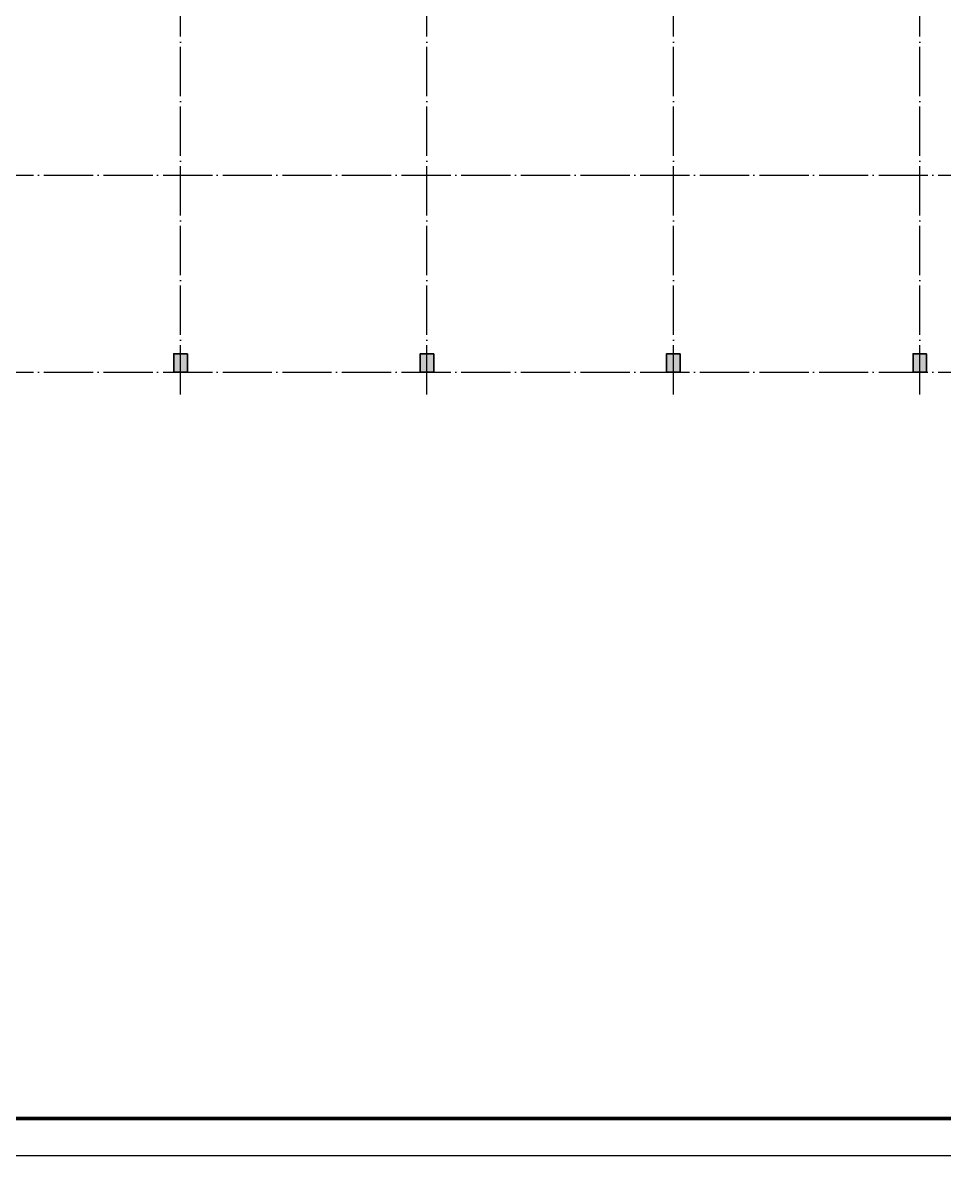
# Model space of a CAD drawing. Extents: x -1041549 to 749950, y -354245 to 17554.
# Drawn here: x 203768 to 241172, y -173636 to -127685 of the extents above; entities that cross this region are included whole.
import ezdxf

# ---------------------------------------------------------------- set-up
doc = ezdxf.new("R2010")
doc.units = 0
doc.header["$LTSCALE"] = 1000
doc.header["$MEASUREMENT"] = 0
doc.linetypes.add('DOTE', pattern=[2.42, 2, -0.2, 0.02, -0.2])
for name, color, linetype in [('DOTE', 1, 'Continuous'), ('PUB_TITLE', 4, 'Continuous'), ('填充', 8, 'Continuous')]:
    doc.layers.add(name, color=color, linetype=linetype)
doc.layers.add('砼柱', color=2, linetype='Continuous', lineweight=35)

# ---------------------------------------------------------------- blocks, each defined once
blk = doc.blocks.new('A$C332ca5f7')
at = {"layer": '填充'}
h = blk.add_hatch(color=256, dxfattribs=at)
h.dxf.hatch_style = 1
h.paths.add_polyline_path([(73980, -30605), (73430, -30605), (73430, -31355), (73980, -31355)])
h = blk.add_hatch(color=256, dxfattribs=at)
h.dxf.hatch_style = 1
h.paths.add_polyline_path([(83980, -30605), (83430, -30605), (83430, -31355), (83980, -31355)])
h = blk.add_hatch(color=256, dxfattribs=at)
h.dxf.hatch_style = 1
h.paths.add_polyline_path([(93980, -30605), (93430, -30605), (93430, -31355), (93980, -31355)])
h = blk.add_hatch(color=256, dxfattribs=at)
h.dxf.hatch_style = 1
h.paths.add_polyline_path([(103980, -30605), (103430, -30605), (103430, -31355), (103980, -31355)])
at = {"layer": '砼柱', "lineweight": 35}
for points in [[(73980, -30605), (73430, -30605), (73430, -31355), (73980, -31355)], [(83980, -30605), (83430, -30605), (83430, -31355), (83980, -31355)], [(93980, -30605), (93430, -30605), (93430, -31355), (93980, -31355)], [(103980, -30605), (103430, -30605), (103430, -31355), (103980, -31355)]]:
    blk.add_lwpolyline(points, close=True, dxfattribs=at)

msp = doc.modelspace()

# ---------------------------------------------------------------- linework, layer by layer
for points in [[(213075.7, -143080.1), (212175.7, -143080.1), (212625.7, -142630.1), (213075.7, -143080.1)], [(233075.7, -143080.1), (232175.7, -143080.1), (232625.7, -142630.1), (233075.7, -143080.1)]]:
    msp.add_solid(points)
at = {"layer": 'DOTE', "linetype": 'DOTE'}
for p, q in [((210177, -142769.9), (210177, -100969.9)), ((220177, -142769.9), (220177, -100969.9)), ((230177, -142769.9), (230177, -100969.9)), ((240177, -142769.9), (240177, -100969.9)), ((144127, -133869.9), (257027, -133869.9)), ((144127, -141869.9), (253927, -141869.9))]:
    msp.add_line(p, q, dxfattribs=at)
at = {"layer": 'PUB_TITLE'}
msp.add_lwpolyline([(125569.3, -173635.6), (283219.3, -173635.6), (283219.3, -84535.6), (125569.3, -84535.6)], close=True, dxfattribs=at)
at = {"layer": 'PUB_TITLE', "const_width": 150}
msp.add_lwpolyline([(129319.3, -172135.6), (281719.3, -172135.6), (281719.3, -86035.6), (129319.3, -86035.6)], close=True, dxfattribs=at)

# ---------------------------------------------------------------- block references
msp.add_blockref('A$C332ca5f7', (136472.1, -110514.4))

doc.saveas('drawing.dxf')
